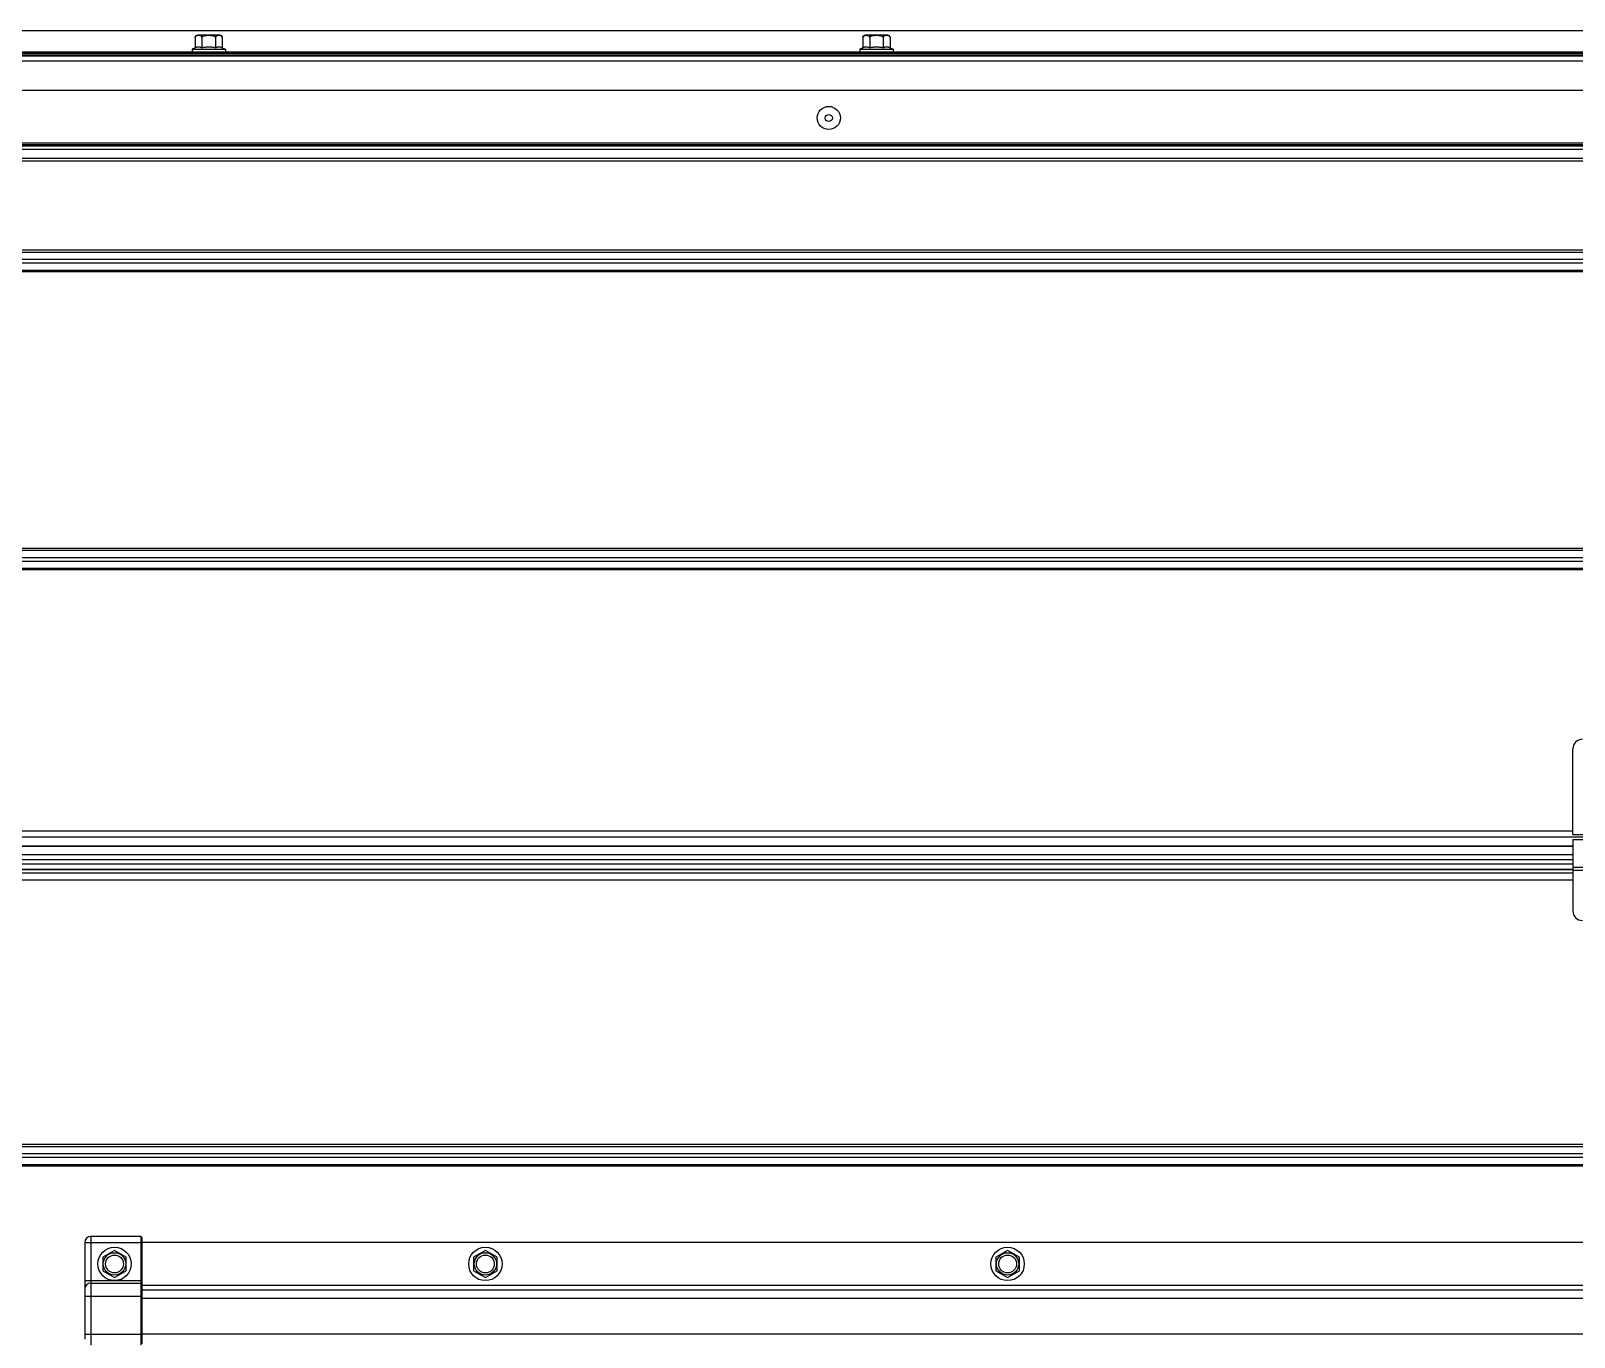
# Model space of a CAD drawing. Header units: millimetres. Extents: x 21899 to 38731, y -5425 to 3612.
# Drawn here: x 22454 to 23101, y -3343 to -2795 of the extents above; entities that cross this region are included whole.
import ezdxf

# ---------------------------------------------------------------- set-up
doc = ezdxf.new("R2010")
doc.units = ezdxf.units.MM

msp = doc.modelspace()

# ---------------------------------------------------------------- linework, layer by layer
at = {"color": 7, "linetype": 'Continuous'}
for p, q in [((25041.07, -2795.44), (22324.07, -2795.44)), ((22523.06, -2798.27), (22523.06, -2802.56)), ((22533.46, -2797.27), (22524.06, -2797.27)), ((22525.91, -2798.27), (22525.91, -2802.56)), ((22531.61, -2798.27), (22531.61, -2802.56)), ((22534.46, -2798.27), (22534.46, -2802.56)), ((22803.06, -2798.27), (22803.06, -2802.56)), ((22813.46, -2797.27), (22804.06, -2797.27)), ((22805.91, -2798.27), (22805.91, -2802.56)), ((22811.61, -2798.27), (22811.61, -2802.56)), ((22814.46, -2798.27), (22814.46, -2802.56)), ((22241.07, -2804.64), (25123.07, -2804.64)), ((22358.76, -2804.27), (25027.76, -2804.27)), ((22358.76, -2805.97), (25027.76, -2805.97)), ((22523.06, -2802.56), (22521.76, -2803.07)), ((22521.76, -2803.07), (22521.76, -2804.27)), ((22521.76, -2803.07), (22535.76, -2803.07)), ((22534.46, -2802.56), (22535.76, -2803.07)), ((22535.76, -2803.07), (22535.76, -2804.27)), ((22803.06, -2802.56), (22801.76, -2803.07)), ((22801.76, -2803.07), (22801.76, -2804.27)), ((22801.76, -2803.07), (22815.76, -2803.07)), ((22814.46, -2802.56), (22815.76, -2803.07)), ((22815.76, -2803.07), (22815.76, -2804.27)), ((23468.54, -2820.47), (22358.76, -2820.47)), ((22358.76, -2849.97), (25027.76, -2849.97)), ((23100.76, -3132.47), (23100.76, -3096.47)), ((23100.76, -3137.42), (22358.76, -3137.42)), ((23100.76, -3132.47), (23116.26, -3132.47)), ((23100.76, -3134.47), (23115.26, -3134.47)), ((23100.76, -3134.47), (23100.76, -3164.47)), ((23100.76, -3142.97), (22358.76, -3142.97)), ((23100.76, -3147.05), (22358.76, -3147.05)), ((22476.76, -3303.47), (22476.76, -3343.97)), ((22500.26, -3300.97), (22479.26, -3300.97)), ((22489.26, -3306.77), (22484.32, -3309.62)), ((22494.2, -3309.62), (22489.26, -3306.77)), ((22500.76, -3301.47), (22500.76, -3345.97)), ((22713.76, -3303.47), (22500.76, -3303.47)), ((22644.76, -3306.77), (22639.82, -3309.62)), ((22649.7, -3309.62), (22644.76, -3306.77)), ((24672.76, -3303.47), (22713.76, -3303.47)), ((22863.76, -3306.77), (22858.82, -3309.62)), ((22868.7, -3309.62), (22863.76, -3306.77)), ((22484.32, -3309.62), (22484.32, -3315.32)), ((22494.2, -3315.32), (22494.2, -3309.62)), ((22639.82, -3309.62), (22639.82, -3315.32)), ((22649.7, -3315.32), (22649.7, -3309.62)), ((22858.82, -3309.62), (22858.82, -3315.32)), ((22868.7, -3315.32), (22868.7, -3309.62)), ((22484.32, -3315.32), (22489.26, -3318.17)), ((22489.26, -3318.17), (22494.2, -3315.32)), ((22639.82, -3315.32), (22644.76, -3318.17)), ((22644.76, -3318.17), (22649.7, -3315.32)), ((22858.82, -3315.32), (22863.76, -3318.17)), ((22863.76, -3318.17), (22868.7, -3315.32)), ((22479.26, -3320.47), (22500.26, -3320.47)), ((22713.76, -3323.47), (22500.76, -3323.47)), ((24672.76, -3323.47), (22713.76, -3323.47))]:
    msp.add_line(p, q, dxfattribs=at)
at = {"color": 9, "linetype": 'Continuous'}
for p, q in [((22358.76, -2804.77), (25027.76, -2804.77)), ((22358.76, -2805.47), (25027.76, -2805.47)), ((22358.76, -2807.97), (25027.76, -2807.97)), ((25027.76, -2842.55), (22358.76, -2842.55)), ((25027.76, -2843.26), (22358.76, -2843.26)), ((22358.76, -2843.58), (25027.76, -2843.58)), ((22358.76, -2845), (25027.76, -2845)), ((22358.76, -2848.87), (25027.76, -2848.87)), ((25027.76, -2887.45), (22358.76, -2887.45)), ((22358.76, -2888.22), (25027.76, -2888.22)), ((22358.76, -2891.19), (25027.76, -2891.19)), ((22358.76, -2892.74), (25027.76, -2892.74)), ((22358.76, -2895.71), (25027.76, -2895.71)), ((25027.76, -2896.49), (22358.76, -2896.49)), ((25027.76, -3012.45), (22358.76, -3012.45)), ((22358.76, -3013.22), (25027.76, -3013.22)), ((22358.76, -3016.19), (25027.76, -3016.19)), ((22358.76, -3017.74), (25027.76, -3017.74)), ((22358.76, -3020.71), (25027.76, -3020.71)), ((25027.76, -3021.49), (22358.76, -3021.49)), ((23100.76, -3131.04), (22358.76, -3131.04)), ((25027.76, -3133.48), (22358.76, -3133.48)), ((23100.76, -3137.32), (22358.76, -3137.32)), ((23100.76, -3140.97), (22358.76, -3140.97)), ((22358.76, -3144.75), (23100.76, -3144.75)), ((22358.76, -3147.08), (23100.76, -3147.08)), ((22358.76, -3148.46), (23100.76, -3148.46)), ((22358.76, -3151.38), (23100.76, -3151.38)), ((23100.76, -3146.09), (23115.26, -3146.09)), ((23100.76, -3147.31), (23115.26, -3147.31)), ((25027.76, -3262.45), (22358.76, -3262.45)), ((22358.76, -3263.22), (25027.76, -3263.22)), ((22358.76, -3266.19), (25027.76, -3266.19)), ((22358.76, -3267.74), (25027.76, -3267.74)), ((22358.76, -3270.71), (25027.76, -3270.71)), ((25027.76, -3271.49), (22358.76, -3271.49)), ((22476.76, -3303.47), (22500.76, -3303.47)), ((22479.26, -3300.97), (22479.26, -3346.47)), ((22500.26, -3300.97), (22500.26, -3346.47)), ((22476.76, -3319.47), (22500.76, -3319.47)), ((22476.76, -3325.97), (22500.76, -3325.97)), ((22713.76, -3321.47), (22500.76, -3321.47)), ((23160.85, -3321.47), (22713.76, -3321.47)), ((22713.76, -3326.97), (22500.76, -3326.97)), ((24672.76, -3326.97), (22713.76, -3326.97)), ((22476.76, -3341.97), (22500.76, -3341.97)), ((22713.76, -3341.87), (22500.76, -3341.87)), ((24672.76, -3341.87), (22713.76, -3341.87))]:
    msp.add_line(p, q, dxfattribs=at)
at = {"color": 7, "linetype": 'Continuous'}
for centre, radius in [((22788.76, -2831.97), 4.85), ((22788.76, -2831.97), 1.5), ((22489.26, -3312.47), 7), ((22644.76, -3312.47), 7), ((22863.76, -3312.47), 7), ((22489.26, -3312.47), 3.75), ((22644.76, -3312.47), 3.75), ((22863.76, -3312.47), 3.75)]:
    msp.add_circle(centre, radius, dxfattribs=at)
at = {"color": 9, "linetype": 'Continuous'}
for centre in [(22489.26, -3312.47), (22644.76, -3312.47), (22863.76, -3312.47)]:
    msp.add_circle(centre, 4.7, dxfattribs=at)
at = {"color": 7, "linetype": 'Continuous'}
for centre, radius, start, end in [((22524.06, -2798.27), 1, 90, 180), ((22533.46, -2798.27), 1, 0, 90), ((22804.06, -2798.27), 1, 90, 180), ((22813.46, -2798.27), 1, 0, 90), ((23104.76, -3096.47), 4, 90, 180), ((23104.76, -3164.47), 4, 180, 270), ((22479.26, -3303.47), 2.5, 90, 180), ((22500.26, -3301.47), 0.5, 0, 90), ((22479.26, -3322.97), 2.5, 90, 180), ((22500.26, -3320.97), 0.5, 0, 90)]:
    msp.add_arc(centre, radius, start, end, dxfattribs=at)
for points, start_tangent, end_tangent in [([(22523.06, -2798.27), (22523.07, -2798.12), (22523.08, -2798.07)], (0, 1), (0.196493, 0.980505)), ([(22523.08, -2798.07), (22523.09, -2798.01)], (0.196493, 0.980505), (0.259097, 0.965851)), ([(22523.09, -2798.01), (22523.11, -2797.96), (22523.14, -2797.89)], (0.259097, 0.965851), (0.393606, 0.919279)), ([(22523.14, -2797.89), (22523.17, -2797.82), (22523.25, -2797.69), (22523.36, -2797.58), (22523.48, -2797.49), (22523.61, -2797.42), (22523.77, -2797.37), (22523.95, -2797.33), (22524.07, -2797.32)], (0.393606, 0.919279), (0.994208, 0.10747)), ([(22524.07, -2797.32), (22524.16, -2797.31), (22524.38, -2797.3), (22524.6, -2797.3), (22524.81, -2797.31), (22525, -2797.33), (22525.17, -2797.36), (22525.33, -2797.41), (22525.48, -2797.48), (22525.6, -2797.57), (22525.71, -2797.69), (22525.8, -2797.81), (22525.86, -2797.96), (22525.9, -2798.12), (22525.91, -2798.27)], (0.994208, 0.10747), (0, -1)), ([(22525.91, -2798.27), (22525.93, -2798.12), (22526, -2797.98), (22526.11, -2797.84), (22526.27, -2797.71), (22526.46, -2797.6), (22526.68, -2797.51), (22526.93, -2797.44), (22527.17, -2797.39), (22527.41, -2797.36), (22527.62, -2797.34), (22527.82, -2797.32), (22528.01, -2797.31), (22528.2, -2797.3), (22528.39, -2797.3), (22528.57, -2797.3), (22528.76, -2797.3)], (0, 1), (1, 0)), ([(22528.76, -2797.3), (22529.05, -2797.3), (22529.34, -2797.3), (22529.62, -2797.32), (22529.91, -2797.34), (22530.19, -2797.37), (22530.48, -2797.42), (22530.76, -2797.49), (22531.02, -2797.58), (22531.23, -2797.69), (22531.4, -2797.82), (22531.52, -2797.97), (22531.59, -2798.12), (22531.61, -2798.27)], (1, 0), (0, -1)), ([(22531.61, -2798.27), (22531.62, -2798.12), (22531.66, -2797.96), (22531.72, -2797.82), (22531.8, -2797.69), (22531.91, -2797.58), (22532.03, -2797.49), (22532.17, -2797.42), (22532.33, -2797.37), (22532.5, -2797.33), (22532.68, -2797.31), (22532.87, -2797.3), (22533.07, -2797.3), (22533.24, -2797.3), (22533.4, -2797.31), (22533.56, -2797.33), (22533.71, -2797.36), (22533.86, -2797.41), (22534.02, -2797.48), (22534.15, -2797.57), (22534.26, -2797.68), (22534.35, -2797.81), (22534.41, -2797.96), (22534.45, -2798.12), (22534.46, -2798.27)], (0, 1), (0, -1)), ([(22803.06, -2798.27), (22803.07, -2798.12), (22803.08, -2798.07)], (0, 1), (0.196493, 0.980505)), ([(22803.08, -2798.07), (22803.09, -2798.01)], (0.196493, 0.980505), (0.259097, 0.965851)), ([(22803.09, -2798.01), (22803.11, -2797.96), (22803.14, -2797.89)], (0.259097, 0.965851), (0.393606, 0.919279)), ([(22803.14, -2797.89), (22803.17, -2797.82), (22803.25, -2797.69), (22803.36, -2797.58), (22803.48, -2797.49), (22803.61, -2797.42), (22803.77, -2797.37), (22803.95, -2797.33), (22804.07, -2797.32)], (0.393606, 0.919279), (0.994208, 0.10747)), ([(22804.07, -2797.32), (22804.16, -2797.31), (22804.38, -2797.3), (22804.6, -2797.3), (22804.81, -2797.31), (22805, -2797.33), (22805.17, -2797.36), (22805.33, -2797.41), (22805.48, -2797.48), (22805.6, -2797.57), (22805.71, -2797.69), (22805.8, -2797.81), (22805.86, -2797.96), (22805.9, -2798.12), (22805.91, -2798.27)], (0.994208, 0.10747), (0, -1)), ([(22805.91, -2798.27), (22805.93, -2798.12), (22806, -2797.98), (22806.11, -2797.84), (22806.27, -2797.71), (22806.46, -2797.6), (22806.68, -2797.51), (22806.93, -2797.44), (22807.17, -2797.39), (22807.41, -2797.36), (22807.62, -2797.34), (22807.82, -2797.32), (22808.01, -2797.31), (22808.2, -2797.3), (22808.39, -2797.3), (22808.57, -2797.3), (22808.76, -2797.3)], (0, 1), (1, 0)), ([(22808.76, -2797.3), (22809.05, -2797.3), (22809.34, -2797.3), (22809.62, -2797.32), (22809.91, -2797.34), (22810.19, -2797.37), (22810.48, -2797.42), (22810.76, -2797.49), (22811.02, -2797.58), (22811.23, -2797.69), (22811.4, -2797.82), (22811.52, -2797.97), (22811.59, -2798.12), (22811.61, -2798.27)], (1, 0), (0, -1)), ([(22811.61, -2798.27), (22811.62, -2798.12), (22811.66, -2797.96), (22811.72, -2797.82), (22811.8, -2797.69), (22811.91, -2797.58), (22812.03, -2797.49), (22812.17, -2797.42), (22812.33, -2797.37), (22812.5, -2797.33), (22812.68, -2797.31), (22812.87, -2797.3), (22813.07, -2797.3), (22813.24, -2797.3), (22813.4, -2797.31), (22813.56, -2797.33), (22813.71, -2797.36), (22813.86, -2797.41), (22814.02, -2797.48), (22814.15, -2797.57), (22814.26, -2797.68), (22814.35, -2797.81), (22814.41, -2797.96), (22814.45, -2798.12), (22814.46, -2798.27)], (0, 1), (0, -1)), ([(22525.91, -2802.56), (22525.55, -2802.44), (22525.19, -2802.34), (22524.84, -2802.29), (22524.49, -2802.27), (22524.13, -2802.29), (22523.78, -2802.34), (22523.43, -2802.44), (22523.06, -2802.56)], (-0.932391, 0.361452), (-0.932391, -0.361452)), ([(22528.76, -2802.27), (22528.05, -2802.29), (22527.34, -2802.35), (22526.63, -2802.44), (22525.91, -2802.56)], (-1, 0), (-0.981728, -0.190289)), ([(22531.61, -2802.56), (22531.03, -2802.46), (22530.46, -2802.38), (22529.89, -2802.32), (22529.33, -2802.28), (22528.76, -2802.27)], (-0.981728, 0.190289), (-1, 0)), ([(22534.46, -2802.56), (22534.1, -2802.44), (22533.74, -2802.34), (22533.39, -2802.29), (22533.04, -2802.27), (22532.68, -2802.29), (22532.33, -2802.34), (22531.98, -2802.44), (22531.61, -2802.56)], (-0.932391, 0.361452), (-0.932391, -0.361452)), ([(22805.91, -2802.56), (22805.55, -2802.44), (22805.19, -2802.34), (22804.84, -2802.29), (22804.49, -2802.27), (22804.13, -2802.29), (22803.78, -2802.34), (22803.43, -2802.44), (22803.06, -2802.56)], (-0.932391, 0.361452), (-0.932391, -0.361452)), ([(22808.76, -2802.27), (22808.05, -2802.29), (22807.34, -2802.35), (22806.63, -2802.44), (22805.91, -2802.56)], (-1, 0), (-0.981728, -0.190289)), ([(22811.61, -2802.56), (22811.03, -2802.46), (22810.46, -2802.38), (22809.89, -2802.32), (22809.33, -2802.28), (22808.76, -2802.27)], (-0.981728, 0.190289), (-1, 0)), ([(22814.46, -2802.56), (22814.1, -2802.44), (22813.74, -2802.34), (22813.39, -2802.29), (22813.04, -2802.27), (22812.68, -2802.29), (22812.33, -2802.34), (22811.98, -2802.44), (22811.61, -2802.56)], (-0.932391, 0.361452), (-0.932391, -0.361452))]:
    msp.add_spline(points, degree=3, dxfattribs=dict(at, start_tangent=start_tangent, end_tangent=end_tangent))

doc.saveas('drawing.dxf')
